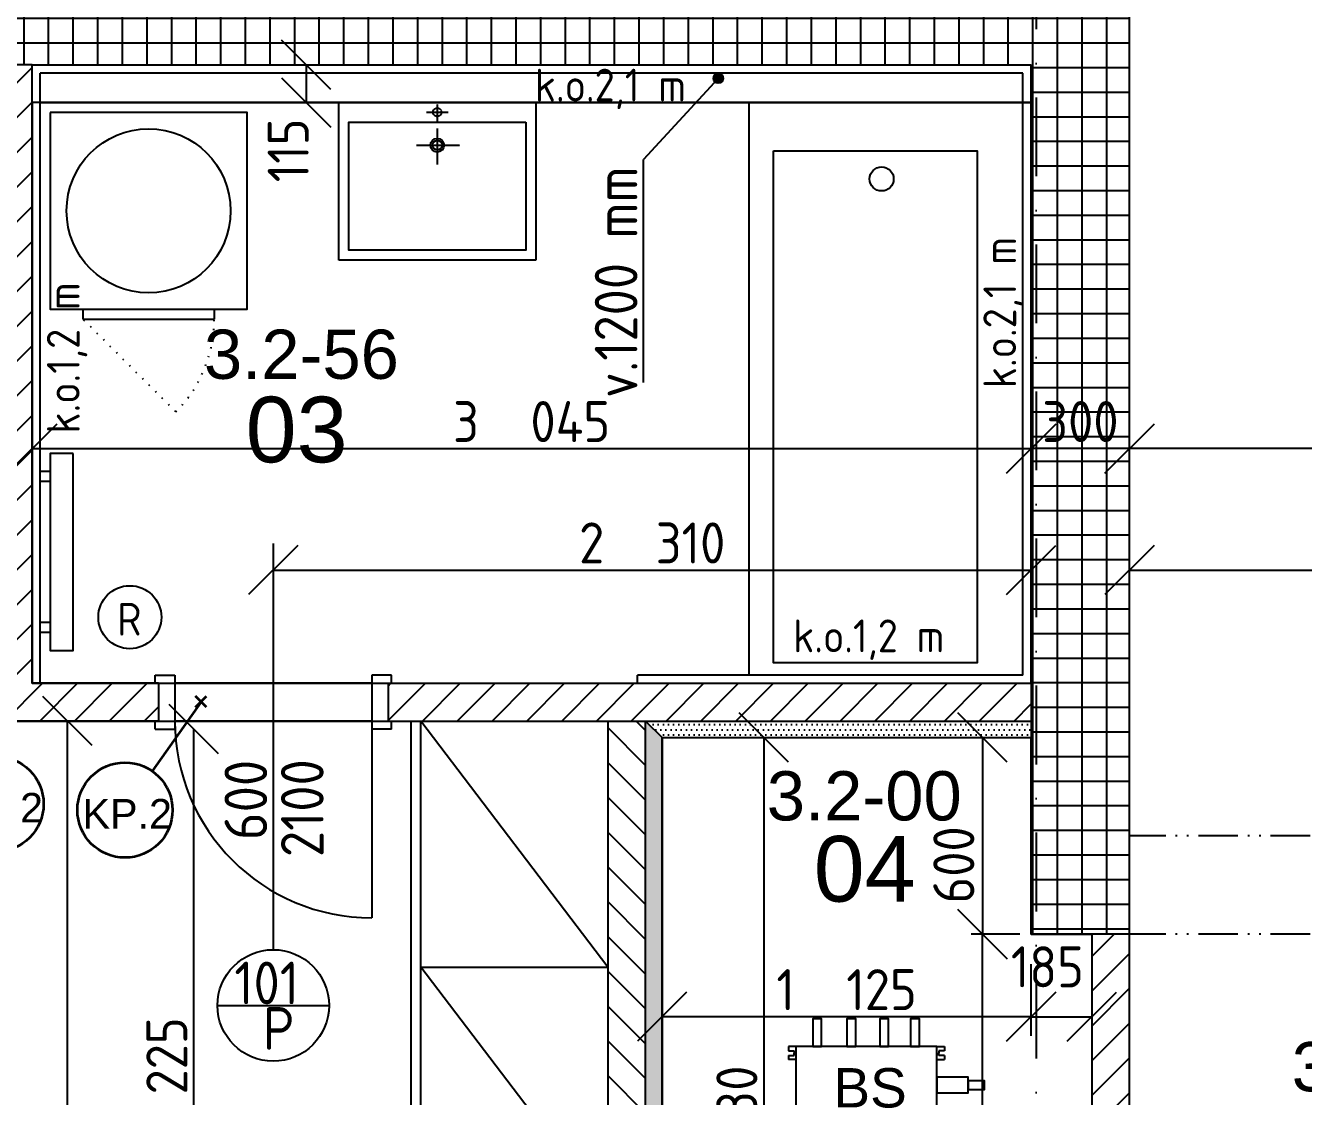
# Model space of a CAD drawing. Extents: x 4511820 to 5180432, y -1526536 to -944957.
# Drawn here: x 4986306 to 4990201, y -1159259 to -1155994 of the extents above; entities that cross this region are included whole.
import ezdxf

# ---------------------------------------------------------------- set-up
doc = ezdxf.new("R2010")
doc.units = 0
doc.header["$MEASUREMENT"] = 0
for name, pattern in [('ACAD_ISO07W100', [3.5, 0.5, -3]), ('ACAD_ISO12W100', [22, 12, -3, 0.5, -3, 0.5, -3]), ('BODKOCIARKOVANA_3', [5.6, 3, -1.3, 0, -1.3]), ('DASHED', [0.75, 0.5, -0.25])]:
    doc.linetypes.add(name, pattern=pattern)
doc.layers.get('0').update_dxf_attribs({"linetype": 'CONTINUOUS'})
doc.layers.get('Defpoints').update_dxf_attribs({"color": 61, "linetype": 'CONTINUOUS'})
for name, color, linetype in [('DVERE', 45, 'CONTINUOUS'), ('KÓTY', 4, 'CONTINUOUS'), ('MÚRY', 1, 'CONTINUOUS'), ('osi', 253, 'CONTINUOUS'), ('Plochy', 41, 'CONTINUOUS'), ('POPIS', 7, 'CONTINUOUS'), ('TENKÁ', 7, 'CONTINUOUS'), ('Z-Kúrenie', 101, 'CONTINUOUS'), ('ZARIADENIE', 47, 'CONTINUOUS'), ('ZARIADENIE1', 145, 'CONTINUOUS'), ('ZARIADOVACIE', 144, 'CONTINUOUS'), ('ZZ-chladenie', 133, 'CONTINUOUS'), ('ŠRAFY', 82, 'CONTINUOUS')]:
    doc.layers.add(name, color=color, linetype=linetype)
doc.layers.add('preklady', color=74, linetype='CONTINUOUS', lineweight=35)
doc.styles.add('ARIAL', font='arial.ttf')
doc.styles.add('STYLE1', font='isocp.shx')
doc.dimstyles.new('STANDARD-50', dxfattribs={"dimtxt": 125, "dimasz": 150, "dimexe": 10, "dimexo": 200, "dimgap": 20, "dimtad": 1, "dimdsep": 46, "dimlunit": 6, "dimtxsty": 'STYLE1', "dimblk1": 'OBLIQUE', "dimblk2": 'OBLIQUE', "dimsah": 1, "dimcen": 2.5, "dimse1": 1, "dimse2": 1, "dimadec": 0, "dimazin": 0, "dimtfac": 1, "dimtmove": 1, "dimatfit": 3, "dimldrblk": 'OBLIQUE', "dimfxl": 1, "dimtolj": 1, "dimtzin": 0, "dimarcsym": 0})
pattern_1 = [(45, (515270.5, 303822), (-53.0330086, 53.0330086), [])]

# ---------------------------------------------------------------- blocks, each defined once
blk = doc.blocks.new('pračka')
at = {"layer": 'ZARIADENIE1', "color": 8, "linetype": 'ACAD_ISO07W100', "ltscale": 8}
blk.add_line((4536136.9, -1117296.3), (4536419.7, -1117579.2), dxfattribs=at)
at = {"layer": 'ZARIADENIE1', "color": 8}
for p, q in [((4536419.7, -1117579.2), (4536019.7, -1117579.2)), ((4536019.7, -1117609.2), (4536019.7, -1117579.2)), ((4536419.7, -1117609.2), (4536419.7, -1117579.2))]:
    blk.add_line(p, q, dxfattribs=at)
blk.add_lwpolyline([(4536519.7, -1118209.2), (4536519.7, -1117609.2), (4535919.7, -1117609.2), (4535919.7, -1118209.2)], close=True, dxfattribs=at)
blk.add_circle((4536219.7, -1117909.2), 250, dxfattribs=at)
at = {"layer": 'ZARIADENIE1', "color": 8, "linetype": 'ACAD_ISO07W100', "ltscale": 8}
blk.add_arc((4536419.7, -1117579.2), 400, 135, 180, dxfattribs=at)
blk = doc.blocks.new('_OBLIQUE')
at = {"color": 0, "linetype": 'ByBlock'}
blk.add_line((-0.5, -0.5), (0.5, 0.5), dxfattribs=at)
blk = doc.blocks.new('*D18570')
at = {"layer": 'Defpoints', "color": 0}
for p in [(4988094, -1156114.2), (4987161.5, -1156229.2), (4988094, -1156229.2)]:
    blk.add_point(p, dxfattribs=at)
at = {"layer": 'KÓTY', "color": 0, "lineweight": -2}
blk.add_line((4987161.5, -1156114.2), (4987161.5, -1156229.2), dxfattribs=at)
at = {"layer": 'KÓTY', "color": 0, "linetype": 'ByBlock', "lineweight": -2, "xscale": 150, "yscale": 150, "zscale": 150}
for p, rotation in [((4987161.5, -1156114.2), 90), ((4987161.5, -1156229.2), 270)]:
    blk.add_blockref('_OBLIQUE', p, dxfattribs=dict(at, rotation=rotation))
at = {"layer": 'KÓTY', "color": 0, "insert": (4987106.5, -1156375), "char_height": 125, "attachment_point": 5, "rotation": 90, "style": 'STYLE1'}
blk.add_mtext('\\A1;115', dxfattribs=at)
blk = doc.blocks.new('*D18585')
at = {"layer": 'Defpoints', "color": 0}
for p in [(4989671, -1156914.2), (4991321, -1156914.2), (4989671, -1157284)]:
    blk.add_point(p, dxfattribs=at)
at = {"layer": 'KÓTY', "color": 0, "lineweight": -2}
blk.add_line((4991321, -1157284), (4989671, -1157284), dxfattribs=at)
at = {"layer": 'KÓTY', "color": 0, "linetype": 'ByBlock', "lineweight": -2, "xscale": 150, "yscale": 150, "zscale": 150, "rotation": 180}
blk.add_blockref('_OBLIQUE', (4989671, -1157284), dxfattribs=at)
at = {"layer": 'KÓTY', "color": 0, "linetype": 'ByBlock', "lineweight": -2, "xscale": 150, "yscale": 150, "zscale": 150}
blk.add_blockref('_OBLIQUE', (4991321, -1157284), dxfattribs=at)
at = {"layer": 'KÓTY', "color": 0, "insert": (4990496, -1157201.5), "char_height": 125, "attachment_point": 5, "style": 'STYLE1'}
blk.add_mtext('\\A1;1ﾠ650', dxfattribs=at)
blk = doc.blocks.new('*D18589')
at = {"layer": 'Defpoints', "color": 0}
for p in [(4989671, -1157284), (4993871, -1157284), (4993871, -1157654)]:
    blk.add_point(p, dxfattribs=at)
at = {"layer": 'KÓTY', "color": 0, "lineweight": -2}
blk.add_line((4989671, -1157654), (4993871, -1157654), dxfattribs=at)
at = {"layer": 'KÓTY', "color": 0, "linetype": 'ByBlock', "lineweight": -2, "xscale": 150, "yscale": 150, "zscale": 150, "rotation": 180}
blk.add_blockref('_OBLIQUE', (4989671, -1157654), dxfattribs=at)
at = {"layer": 'KÓTY', "color": 0, "linetype": 'ByBlock', "lineweight": -2, "xscale": 150, "yscale": 150, "zscale": 150}
blk.add_blockref('_OBLIQUE', (4993871, -1157654), dxfattribs=at)
at = {"layer": 'KÓTY', "color": 0, "insert": (4992021.5, -1157548.5), "char_height": 125, "attachment_point": 5, "style": 'STYLE1'}
blk.add_mtext('\\A1;4ﾠ200', dxfattribs=at)
blk = doc.blocks.new('*D18597')
at = {"layer": 'Defpoints', "color": 0}
for p in [(4986326, -1156114.2), (4989371, -1156114.2), (4989371, -1157284)]:
    blk.add_point(p, dxfattribs=at)
at = {"layer": 'KÓTY', "color": 0, "lineweight": -2}
blk.add_line((4986326, -1157284), (4989371, -1157284), dxfattribs=at)
at = {"layer": 'KÓTY', "color": 0, "linetype": 'ByBlock', "lineweight": -2, "xscale": 150, "yscale": 150, "zscale": 150, "rotation": 180}
blk.add_blockref('_OBLIQUE', (4986326, -1157284), dxfattribs=at)
at = {"layer": 'KÓTY', "color": 0, "linetype": 'ByBlock', "lineweight": -2, "xscale": 150, "yscale": 150, "zscale": 150}
blk.add_blockref('_OBLIQUE', (4989371, -1157284), dxfattribs=at)
at = {"layer": 'KÓTY', "color": 0, "insert": (4987848.5, -1157201.5), "char_height": 125, "attachment_point": 5, "style": 'STYLE1'}
blk.add_mtext('\\A1;3ﾠ045', dxfattribs=at)
blk = doc.blocks.new('*D18598')
at = {"layer": 'Defpoints', "color": 0}
for p in [(4989371, -1157284), (4989371, -1157284), (4989671, -1157284)]:
    blk.add_point(p, dxfattribs=at)
at = {"layer": 'KÓTY', "color": 0, "lineweight": -2}
blk.add_line((4989671, -1157284), (4989371, -1157284), dxfattribs=at)
at = {"layer": 'KÓTY', "color": 0, "linetype": 'ByBlock', "lineweight": -2, "xscale": 150, "yscale": 150, "zscale": 150, "rotation": 180}
blk.add_blockref('_OBLIQUE', (4989371, -1157284), dxfattribs=at)
at = {"layer": 'KÓTY', "color": 0, "linetype": 'ByBlock', "lineweight": -2, "xscale": 150, "yscale": 150, "zscale": 150}
blk.add_blockref('_OBLIQUE', (4989671, -1157284), dxfattribs=at)
at = {"layer": 'KÓTY', "color": 0, "insert": (4989521, -1157201.5), "char_height": 125, "attachment_point": 5, "style": 'STYLE1'}
blk.add_mtext('\\A1;300', dxfattribs=at)
blk = doc.blocks.new('*D18599')
at = {"layer": 'Defpoints', "color": 0}
for p in [(4987061, -1157573.5), (4989371, -1157654), (4989371, -1157706.5)]:
    blk.add_point(p, dxfattribs=at)
at = {"layer": 'KÓTY', "color": 0, "lineweight": -2}
blk.add_line((4987061, -1157654), (4989371, -1157654), dxfattribs=at)
at = {"layer": 'KÓTY', "color": 0, "linetype": 'ByBlock', "lineweight": -2, "xscale": 150, "yscale": 150, "zscale": 150, "rotation": 180}
blk.add_blockref('_OBLIQUE', (4987061, -1157654), dxfattribs=at)
at = {"layer": 'KÓTY', "color": 0, "linetype": 'ByBlock', "lineweight": -2, "xscale": 150, "yscale": 150, "zscale": 150}
blk.add_blockref('_OBLIQUE', (4989371, -1157654), dxfattribs=at)
at = {"layer": 'KÓTY', "color": 0, "insert": (4988216, -1157571.5), "char_height": 125, "attachment_point": 5, "style": 'STYLE1'}
blk.add_mtext('\\A1;2ﾠ310', dxfattribs=at)
blk = doc.blocks.new('*D18614')
at = {"layer": 'Defpoints', "color": 0}
for p in [(4986336, -1158114.2), (4986434, -1158114.2), (4986076, -1162424.2)]:
    blk.add_point(p, dxfattribs=at)
at = {"layer": 'KÓTY', "color": 0, "lineweight": -2}
blk.add_line((4986434, -1162424.2), (4986434, -1158114.2), dxfattribs=at)
at = {"layer": 'KÓTY', "color": 0, "linetype": 'ByBlock', "lineweight": -2, "xscale": 150, "yscale": 150, "zscale": 150}
for p, rotation in [((4986434, -1158114.2), 90), ((4986434, -1162424.2), 270)]:
    blk.add_blockref('_OBLIQUE', p, dxfattribs=dict(at, rotation=rotation))
at = {"layer": 'KÓTY', "color": 0, "insert": (4986351.5, -1160269.2), "char_height": 125, "attachment_point": 5, "rotation": 90, "style": 'STYLE1'}
blk.add_mtext('\\A1;4ﾠ310', dxfattribs=at)
blk = doc.blocks.new('*D18618')
at = {"layer": 'Defpoints', "color": 0}
for p in [(4986819, -1158139.2), (4987128.5, -1158139.2), (4987128.5, -1160364.2)]:
    blk.add_point(p, dxfattribs=at)
at = {"layer": 'KÓTY', "color": 0, "lineweight": -2}
blk.add_line((4986819, -1160364.2), (4986819, -1158139.2), dxfattribs=at)
at = {"layer": 'KÓTY', "color": 0, "linetype": 'ByBlock', "lineweight": -2, "xscale": 150, "yscale": 150, "zscale": 150}
for p, rotation in [((4986819, -1158139.2), 90), ((4986819, -1160364.2), 270)]:
    blk.add_blockref('_OBLIQUE', p, dxfattribs=dict(at, rotation=rotation))
at = {"layer": 'KÓTY', "color": 0, "insert": (4986736.5, -1159251.7), "char_height": 125, "attachment_point": 5, "rotation": 90, "style": 'STYLE1'}
blk.add_mtext('\\A1;2ﾠ225', dxfattribs=at)
blk = doc.blocks.new('*D18626')
at = {"layer": 'Defpoints', "color": 0}
for p in [(4989222.5, -1158764.2), (4989371, -1158764.2), (4989221.7, -1160644.2)]:
    blk.add_point(p, dxfattribs=at)
at = {"layer": 'KÓTY', "color": 0, "lineweight": -2}
blk.add_line((4989222.5, -1160644.2), (4989222.5, -1158764.2), dxfattribs=at)
at = {"layer": 'KÓTY', "color": 0, "linetype": 'ByBlock', "lineweight": -2, "xscale": 150, "yscale": 150, "zscale": 150}
for p, rotation in [((4989222.5, -1158764.2), 90), ((4989222.5, -1160644.2), 270)]:
    blk.add_blockref('_OBLIQUE', p, dxfattribs=dict(at, rotation=rotation))
at = {"layer": 'KÓTY', "color": 0, "insert": (4989140, -1159704.2), "char_height": 125, "attachment_point": 5, "rotation": 90, "style": 'STYLE1'}
blk.add_mtext('\\A1;1ﾠ880', dxfattribs=at)
blk = doc.blocks.new('*D18627')
at = {"layer": 'Defpoints', "color": 0}
for p in [(4988246, -1158164.2), (4988246, -1160644.2), (4988556.5, -1160644.2)]:
    blk.add_point(p, dxfattribs=at)
at = {"layer": 'KÓTY', "color": 0, "lineweight": -2}
blk.add_line((4988556.5, -1158164.2), (4988556.5, -1160644.2), dxfattribs=at)
at = {"layer": 'KÓTY', "color": 0, "linetype": 'ByBlock', "lineweight": -2, "xscale": 150, "yscale": 150, "zscale": 150}
for p, rotation in [((4988556.5, -1158164.2), 90), ((4988556.5, -1160644.2), 270)]:
    blk.add_blockref('_OBLIQUE', p, dxfattribs=dict(at, rotation=rotation))
at = {"layer": 'KÓTY', "color": 0, "insert": (4988474, -1159404.2), "char_height": 125, "attachment_point": 5, "rotation": 90, "style": 'STYLE1'}
blk.add_mtext('\\A1;2ﾠ480', dxfattribs=at)
blk = doc.blocks.new('*D18628')
at = {"layer": 'Defpoints', "color": 0}
for p in [(4989371, -1158164.2), (4989222.5, -1158764.2), (4989371, -1158764.2)]:
    blk.add_point(p, dxfattribs=at)
at = {"layer": 'KÓTY', "color": 0, "lineweight": -2}
blk.add_line((4989222.5, -1158164.2), (4989222.5, -1158764.2), dxfattribs=at)
at = {"layer": 'KÓTY', "color": 0, "linetype": 'ByBlock', "lineweight": -2, "xscale": 150, "yscale": 150, "zscale": 150}
for p, rotation in [((4989222.5, -1158164.2), 90), ((4989222.5, -1158764.2), 270)]:
    blk.add_blockref('_OBLIQUE', p, dxfattribs=dict(at, rotation=rotation))
at = {"layer": 'KÓTY', "color": 0, "insert": (4989135.3, -1158552.7), "char_height": 125, "attachment_point": 5, "rotation": 90, "style": 'STYLE1'}
blk.add_mtext('\\A1;600', dxfattribs=at)
blk = doc.blocks.new('*D18629')
at = {"layer": 'Defpoints', "color": 0}
for p in [(4988246, -1158764.2), (4989371, -1158764.2), (4988246, -1159015.5)]:
    blk.add_point(p, dxfattribs=at)
at = {"layer": 'KÓTY', "color": 0, "lineweight": -2}
blk.add_line((4989371, -1159015.5), (4988246, -1159015.5), dxfattribs=at)
at = {"layer": 'KÓTY', "color": 0, "linetype": 'ByBlock', "lineweight": -2, "xscale": 150, "yscale": 150, "zscale": 150, "rotation": 180}
blk.add_blockref('_OBLIQUE', (4988246, -1159015.5), dxfattribs=at)
at = {"layer": 'KÓTY', "color": 0, "linetype": 'ByBlock', "lineweight": -2, "xscale": 150, "yscale": 150, "zscale": 150}
blk.add_blockref('_OBLIQUE', (4989371, -1159015.5), dxfattribs=at)
at = {"layer": 'KÓTY', "color": 0, "insert": (4988808.5, -1158933), "char_height": 125, "attachment_point": 5, "style": 'STYLE1'}
blk.add_mtext('\\A1;1ﾠ125', dxfattribs=at)
blk = doc.blocks.new('*D18630')
at = {"layer": 'Defpoints', "color": 0}
for p in [(4989371, -1158764.2), (4989556, -1158764.2), (4989556, -1159015.5)]:
    blk.add_point(p, dxfattribs=at)
at = {"layer": 'KÓTY', "color": 0, "lineweight": -2}
blk.add_line((4989371, -1159015.5), (4989556, -1159015.5), dxfattribs=at)
at = {"layer": 'KÓTY', "color": 0, "linetype": 'ByBlock', "lineweight": -2, "xscale": 150, "yscale": 150, "zscale": 150, "rotation": 180}
blk.add_blockref('_OBLIQUE', (4989371, -1159015.5), dxfattribs=at)
at = {"layer": 'KÓTY', "color": 0, "linetype": 'ByBlock', "lineweight": -2, "xscale": 150, "yscale": 150, "zscale": 150}
blk.add_blockref('_OBLIQUE', (4989556, -1159015.5), dxfattribs=at)
at = {"layer": 'KÓTY', "color": 0, "insert": (4989420.5, -1158863.5), "char_height": 125, "attachment_point": 5, "style": 'STYLE1'}
blk.add_mtext('\\A1;185', dxfattribs=at)

msp = doc.modelspace()

# ---------------------------------------------------------------- hatches: boundary and pattern name
at = {"layer": 'KÓTY'}
h = msp.add_hatch(color=256, dxfattribs=at)
h.dxf.hatch_style = 1
h.paths.add_polyline_path([(4988432.5, -1156155.5, 0.65381715), (4988407.326, -1156144.478, 1.52947961)])
at = {"layer": 'ŠRAFY', "ltscale": 0.25}
h = msp.add_hatch(dxfattribs=at)
h.set_pattern_fill('ANSI37', color=256, scale=600, angle=45)
h.set_pattern_definition([(90, (-3307273.674, 668852.734), (-75, 1e-14), []), (180, (-3307273.674, 668852.734), (-1e-14, -75), [])])
h.paths.add_polyline_path([(4989371, -1154099.191), (4989371, -1155674.191), (4989371, -1155699.191), (4989371, -1155814.191), (4986351, -1155814.191), (4986211, -1155814.191), (4985211, -1155814.191), (4985096, -1155814.191), (4984496, -1155814.191), (4983896, -1155814.191), (4982496, -1155814.191), (4980951, -1155814.191), (4980951, -1156114.191), (4985096, -1156114.191), (4985211, -1156114.191), (4986211, -1156114.191), (4986326, -1156114.191), (4986351, -1156114.191), (4986456, -1156114.191), (4989346, -1156114.191), (4989371, -1156114.191), (4989371, -1156229.191), (4989371, -1157974.191), (4989371, -1157999.191), (4989371, -1158114.191), (4989371, -1158164.191), (4989371, -1158764.191), (4989556, -1158764.191), (4989671, -1158764.191), (4989671, -1158464.191), (4989671, -1153464.191), (4989671, -1153164.191), (4989536, -1153164.191), (4989371, -1153164.191), (4989371, -1153984.191)])
h = msp.add_hatch(dxfattribs=at)
h.set_pattern_fill('ANSI31', color=256, scale=600, style=0)
h.set_pattern_definition(pattern_1)
h.paths.add_polyline_path([(4986211, -1156114.191), (4986211, -1156514.191), (4985211, -1156514.191), (4985211, -1156114.191), (4985096, -1156114.191), (4985096, -1158204.191), (4985211, -1158204.191), (4985211, -1158114.191), (4985261, -1158114.191), (4985261, -1157999.191), (4985211, -1157999.191), (4985211, -1156629.191), (4986211, -1156629.191), (4986211, -1157999.191), (4985961, -1157999.191), (4985961, -1158114.191), (4986711, -1158114.191), (4986711, -1157999.191), (4986326, -1157999.191), (4986326, -1156114.191)])
h = msp.add_hatch(dxfattribs=at)
h.set_pattern_fill('ANSI31', color=256, scale=600, style=0)
h.set_pattern_definition(pattern_1)
h.paths.add_polyline_path([(4989371, -1158114.191), (4989371, -1157999.191), (4987411, -1157999.191), (4987411, -1158114.191), (4988081, -1158114.191), (4988246, -1158114.191)])
h = msp.add_hatch(dxfattribs=at)
h.set_pattern_fill('ANSI31', color=256, scale=600, angle=90, style=0)
h.set_pattern_definition([(135, (-2976355.03, 198812.926), (-53.0330086, -53.0330086), [])])
h.paths.add_polyline_path([(4988081, -1158114.191), (4988081, -1160364.191), (4988081, -1160489.191), (4988081, -1160864.191), (4988196, -1160864.191), (4988196, -1160759.191), (4988196, -1160634.191), (4988196, -1158114.191)])
at = {"layer": 'ŠRAFY'}
h = msp.add_hatch(dxfattribs=at)
h.set_pattern_fill('DOTS', color=256, scale=250)
h.paths.add_polyline_path([(4988196, -1158114.191), (4988246, -1158164.191), (4989371, -1158164.191), (4989371, -1158114.191), (4988246, -1158114.191)])
h = msp.add_hatch(dxfattribs=at)
h.set_pattern_fill('DOTS', color=256, scale=250, angle=90)
h.set_pattern_definition([(90, (-71441.844, -23850), (-15.625, 7.8125), [0, -15.625])])
h.paths.add_polyline_path([(4988196, -1158114.191), (4988196, -1160634.191), (4988246, -1160634.191), (4988246, -1158164.191)])
at = {"layer": 'ŠRAFY', "ltscale": 0.25}
h = msp.add_hatch(dxfattribs=at)
h.set_pattern_fill('ANSI31', color=256, scale=600, style=0)
h.set_pattern_definition(pattern_1)
h.paths.add_polyline_path([(4989671, -1160759.191), (4989671, -1158764.191), (4989556, -1158764.191), (4989556, -1160634.191), (4989556, -1160644.191), (4989378.5, -1160644.191), (4989378.5, -1160759.191)])

# ---------------------------------------------------------------- linework, layer by layer
at = {"layer": 'DVERE', "ltscale": 0.25}
for p, q in [((4987061, -1157573.535), (4987061, -1158811.191)), ((4986701, -1157999.191), (4986701, -1157974.191)), ((4986701, -1157974.191), (4986761, -1157974.191)), ((4986761, -1157974.191), (4986761, -1158139.191)), ((4987361, -1157974.191), (4987361, -1158139.191)), ((4987421, -1157974.191), (4987361, -1157974.191)), ((4987421, -1157999.191), (4987421, -1157974.191)), ((4987361, -1157999.191), (4986761, -1157999.191)), ((4987361, -1157999.191), (4987361, -1158144.191)), ((4986701, -1158139.191), (4986701, -1158114.191)), ((4987361, -1158114.191), (4986761, -1158114.191)), ((4987361, -1158114.191), (4987361, -1158714.191)), ((4987421, -1158139.191), (4987421, -1158114.191)), ((4986701, -1158139.191), (4986761, -1158139.191)), ((4987421, -1158139.191), (4987361, -1158139.191)), ((4986891, -1158981.191), (4987231, -1158981.191))]:
    msp.add_line(p, q, dxfattribs=at)
msp.add_circle((4987061, -1158981.191), 170, dxfattribs=at)
msp.add_arc((4987361, -1158114.191), 600, 180, 270, dxfattribs=at)
at = {"layer": 'KÓTY'}
for p, q in [((4988417.5, -1156155.5), (4988189.5, -1156402.5)), ((4988189.5, -1157082), (4988189.5, -1156402.5)), ((4988196, -1158114.191), (4988246, -1158164.191)), ((4989336.5, -1158764.191), (4989188, -1158764.191)), ((4989371, -1159074), (4989371, -1158855.5))]:
    msp.add_line(p, q, dxfattribs=at)
msp.add_circle((4988417.5, -1156155.5), 15, dxfattribs=at)
at = {"layer": 'MÚRY'}
for p, q in [((4989671, -1158764.191), (4989671, -1153164.191)), ((4986326, -1156114.191), (4989371, -1156114.191)), ((4989371, -1157999.191), (4989371, -1156114.191)), ((4989371, -1158764.191), (4989371, -1158164.191)), ((4989556, -1158764.191), (4989371, -1158764.191)), ((4989556, -1158764.191), (4989556, -1160644.191)), ((4989671, -1160759.191), (4989671, -1158764.191))]:
    msp.add_line(p, q, dxfattribs=at)
at = {"layer": 'MÚRY', "ltscale": 0.25}
for p, q in [((4986326, -1157999.191), (4986326, -1156114.191)), ((4986456, -1156114.191), (4989346, -1156114.191)), ((4986711, -1157999.191), (4986326, -1157999.191)), ((4986711, -1157999.191), (4986711, -1158114.191)), ((4987411, -1157999.191), (4987411, -1158114.191)), ((4987411, -1157999.191), (4989371, -1157999.191)), ((4986711, -1158114.191), (4985961, -1158114.191)), ((4987411, -1158114.191), (4988081, -1158114.191)), ((4988081, -1158114.191), (4988081, -1160364.191)), ((4988246, -1158164.191), (4988246, -1160644.191)), ((4988246, -1158164.191), (4989371, -1158164.191))]:
    msp.add_line(p, q, dxfattribs=at)
at = {"layer": 'osi', "linetype": 'BODKOCIARKOVANA_3', "ltscale": 80}
msp.add_line((4989386, -1134257), (4989386, -1171774.191), dxfattribs=at)
at = {"layer": 'Plochy'}
for points in [[(4989671, -1160759.191), (4989671, -1153164.191), (4989536, -1153164.191), (4989536, -1151464.191), (4993871, -1151464.191), (4993871, -1153164.191), (4991321, -1153164.191), (4991321, -1156914.191), (4991571, -1156914.191), (4991571, -1156524.191), (4992771, -1156524.191), (4992771, -1156804.191), (4993871, -1156804.191), (4993871, -1158464.191), (4991321, -1158464.191), (4991321, -1161044.191), (4993871, -1161044.191), (4993871, -1162424.191), (4990196, -1162424.191), (4990196, -1161959.191), (4988246, -1161959.191), (4988246, -1160759.191), (4989671, -1160759.191)], [(4989371, -1156229.191), (4986326, -1156229.191), (4986326, -1157999.191), (4989371, -1157999.191)], [(4988081, -1162424.191), (4987326, -1162424.191), (4987326, -1162724.191), (4986076, -1162724.191), (4986076, -1159154.191), (4985211, -1159154.191), (4985211, -1158114.191), (4988081, -1158114.191), (4988081, -1160364.191), (4987446, -1160364.191), (4987446, -1160489.191), (4988081, -1160489.191)], [(4988246, -1160644.191), (4988246, -1158164.191), (4989371, -1158164.191), (4989371, -1158764.191), (4989556, -1158764.191), (4989556, -1160644.191)]]:
    msp.add_lwpolyline(points, close=True, dxfattribs=at)
at = {"layer": 'preklady'}
for p, q in [((4986841, -1158055.5), (4986692.361, -1158267.049)), ((4986824.382, -1158072.116), (4986857.616, -1158038.882)), ((4986857.617, -1158072.117), (4986824.383, -1158038.883))]:
    msp.add_line(p, q, dxfattribs=at)
at = {"layer": 'preklady', "ltscale": 0.25}
for centre in [(4986216, -1158367.191), (4986609, -1158385.691)]:
    msp.add_circle(centre, 145, dxfattribs=at)
at = {"layer": 'TENKÁ'}
for p, q in [((4986326, -1156114.191), (4986211, -1156114.191)), ((4988171, -1157999.191), (4988171, -1157974.191)), ((4989371, -1157999.191), (4989371, -1158114.191)), ((4988081, -1158114.191), (4988246, -1158114.191)), ((4988196, -1160864.191), (4988196, -1158114.191)), ((4988246, -1158114.191), (4989371, -1158114.191)), ((4989371, -1158114.191), (4989371, -1158164.191)), ((4989671, -1158764.191), (4989556, -1158764.191))]:
    msp.add_line(p, q, dxfattribs=at)
at = {"layer": 'TENKÁ', "ltscale": 0.25}
for p, q in [((4986351, -1157999.191), (4986351, -1156139.191)), ((4989346, -1156139.191), (4986351, -1156139.191)), ((4989346, -1157974.191), (4989346, -1156139.191)), ((4986351, -1156229.191), (4989371, -1156229.191)), ((4989346, -1157974.191), (4988171, -1157974.191))]:
    msp.add_line(p, q, dxfattribs=at)
at = {"layer": 'TENKÁ', "linetype": 'ACAD_ISO12W100', "ltscale": 10}
for p, q in [((4991321, -1158464.191), (4989671, -1158464.191)), ((4991321, -1158764.191), (4989671, -1158764.191))]:
    msp.add_line(p, q, dxfattribs=at)
at = {"layer": 'Z-Kúrenie', "linetype": 'Continuous'}
for p, q in [((4986381, -1157354.191), (4986351, -1157354.191)), ((4986381, -1157384.191), (4986351, -1157384.191)), ((4986381, -1157814.191), (4986351, -1157814.191)), ((4986381, -1157844.191), (4986351, -1157844.191))]:
    msp.add_line(p, q, dxfattribs=at)
msp.add_lwpolyline([(4986451, -1157299.191), (4986381, -1157299.191), (4986381, -1157899.191), (4986451, -1157899.191)], close=True, dxfattribs=at)
msp.add_circle((4986623.842, -1157797.743), 96, dxfattribs=at)
at = {"layer": 'ZARIADENIE'}
for p, q in [((4987481, -1160364.191), (4987481, -1158114.191)), ((4987511, -1160364.191), (4987511, -1158114.191)), ((4988081, -1158864.191), (4987511, -1158114.191)), ((4987511, -1158864.191), (4988081, -1158864.191)), ((4988081, -1159614.191), (4987511, -1158864.191))]:
    msp.add_line(p, q, dxfattribs=at)
at = {"layer": 'ZARIADOVACIE', "ltscale": 0.25}
for p, q in [((4987261, -1156709.191), (4987261, -1156229.191)), ((4987861, -1156229.191), (4987861, -1156709.191)), ((4988511, -1156229.191), (4988511, -1157974.191)), ((4987861, -1156709.191), (4987261, -1156709.191))]:
    msp.add_line(p, q, dxfattribs=at)
at = {"layer": 'ZARIADOVACIE', "linetype": 'DASHED'}
for p, q in [((4987561, -1156233.892), (4987561, -1156285.926)), ((4987528.137, -1156258.54), (4987593.863, -1156258.54)), ((4987561, -1156308.298), (4987561, -1156417.843)), ((4987498.012, -1156358.962), (4987629.465, -1156358.962))]:
    msp.add_line(p, q, dxfattribs=at)
at = {"layer": 'ZARIADOVACIE', "ltscale": 0.25}
for points in [[(4987831, -1156289.191), (4987831, -1156679.191), (4987291, -1156679.191), (4987291, -1156289.191)], [(4987831, -1156289.191), (4987831, -1156679.191), (4987291, -1156679.191), (4987291, -1156289.191)], [(4988586, -1156376.664), (4989206, -1156376.664), (4989206, -1157936.664), (4988586, -1157936.664)]]:
    msp.add_lwpolyline(points, close=True, dxfattribs=at)
at = {"layer": 'ZARIADOVACIE', "linetype": 'DASHED'}
msp.add_circle((4987560.686, -1156258.539), 12.931, dxfattribs=at)
at = {"layer": 'ZARIADOVACIE', "linetype": 'Continuous'}
for centre, radius in [((4987560.727, -1156359.23), 20.877), ((4987561, -1156358.962), 14.781)]:
    msp.add_circle(centre, radius, dxfattribs=at)
at = {"layer": 'ZARIADOVACIE', "ltscale": 0.25}
msp.add_circle((4988915.298, -1156462.078), 36.624, dxfattribs=at)
at = {"layer": 'ZZ-chladenie'}
for p, q in [((4988654, -1159106.749), (4988631.096, -1159106.749)), ((4988631.096, -1159106.749), (4988631.096, -1159119.131)), ((4988631.096, -1159119.131), (4988648.47, -1159119.131)), ((4988648.47, -1159119.131), (4988648.47, -1159126.309)), ((4988648.47, -1159132.488), (4988648.47, -1159125.309)), ((4988648.47, -1159133.488), (4988648.47, -1159126.309)), ((4989084, -1159106.749), (4988654, -1159106.749)), ((4988654, -1159106.749), (4988654, -1159476.749)), ((4989084, -1159476.749), (4989084, -1159106.749)), ((4989084, -1159106.749), (4989106.904, -1159106.749)), ((4989106.904, -1159119.131), (4989089.53, -1159119.131)), ((4989089.53, -1159119.131), (4989089.53, -1159126.309)), ((4989089.53, -1159132.488), (4989089.53, -1159125.309)), ((4989089.53, -1159133.488), (4989089.53, -1159126.309)), ((4989106.904, -1159106.749), (4989106.904, -1159119.131)), ((4988631.096, -1159133.488), (4988648.47, -1159133.488)), ((4988631.096, -1159133.488), (4988631.096, -1159145.87)), ((4988654, -1159145.87), (4988631.096, -1159145.87)), ((4989084, -1159145.87), (4989106.904, -1159145.87)), ((4989106.904, -1159133.488), (4989089.53, -1159133.488)), ((4989106.904, -1159133.488), (4989106.904, -1159145.87))]:
    msp.add_line(p, q, dxfattribs=at)
for points in [[(4988705.461, -1159106.749), (4988732.484, -1159106.749), (4988732.484, -1159021.732), (4988705.461, -1159021.732)], [(4988809.239, -1159106.749), (4988836.262, -1159106.749), (4988836.262, -1159021.732), (4988809.239, -1159021.732)], [(4988909.277, -1159106.749), (4988936.3, -1159106.749), (4988936.3, -1159021.732), (4988909.277, -1159021.732)], [(4989003.706, -1159106.749), (4989030.728, -1159106.749), (4989030.728, -1159021.732), (4989003.706, -1159021.732)], [(4989084, -1159247.899), (4989178.846, -1159247.899), (4989178.846, -1159200.265), (4989084, -1159200.265)], [(4989178.846, -1159236.895), (4989228.704, -1159236.895), (4989228.704, -1159211.269), (4989178.846, -1159211.269)]]:
    msp.add_lwpolyline(points, close=True, dxfattribs=at)

# ---------------------------------------------------------------- block references
at = {"layer": 'TENKÁ', "rotation": 180}
msp.add_blockref('pračka', (9522900.747, -2274468.383), dxfattribs=at)

# ---------------------------------------------------------------- texts
at = {"layer": 'DVERE', "style": 'STYLE1'}
for s, p in [('101', (4986942.47, -1158977.691)), ('P', (4987029.47, -1159116.328))]:
    msp.add_text(s, height=130, dxfattribs=at).set_placement(p)
at = {"layer": 'POPIS', "lineweight": 40, "ltscale": 0.25, "style": 'ARIAL'}
for s, height, p in [('3.2-56', 150, (4986849.769, -1157071.27)), ('03', 200, (4986976.811, -1157325.77)), ('3.2-00', 150, (4988565.303, -1158417.236)), ('04', 200, (4988708.303, -1158664.736)), ('3.2-00', 150, (4990165.269, -1159242.77))]:
    msp.add_text(s, height=height, dxfattribs=at).set_placement(p)
at = {"layer": 'preklady', "linetype": 'Continuous', "lineweight": 20, "style": 'ARIAL'}
for p in [(4986086.736, -1158423.448), (4986479.736, -1158441.948)]:
    msp.add_text('KP.2', height=90, dxfattribs=at).set_placement(p)
at = {"layer": 'TENKÁ', "linetype": 'Continuous', "style": 'STYLE1'}
for s, p in [('k.o.2,1 m', (4987858.026, -1156225.92)), ('k.o.1,2 m', (4988645.4, -1157904.701))]:
    msp.add_text(s, height=100, dxfattribs=at).set_placement(p)
for s, height, p in [('v.1200 mm', 130, (4988170.917, -1157130.128)), ('k.o.2,1 m', 100, (4989325.367, -1157099.956)), ('k.o.1,2 m', 100, (4986471.041, -1157238.267)), ('600', 130, (4987042.417, -1158477.106)), ('2100', 130, (4987214.524, -1158528.88))]:
    msp.add_text(s, height=height, rotation=90, dxfattribs=at).set_placement(p)
at = {"layer": 'Z-Kúrenie', "linetype": 'Continuous', "style": 'STYLE1'}
msp.add_text('R', height=100, dxfattribs=at).set_placement((4986585.214, -1157853.942))
at = {"layer": 'ZZ-chladenie', "style": 'ARIAL'}
msp.add_text('BS', height=120, dxfattribs=at).set_placement((4988768.339, -1159292.191))

# ---------------------------------------------------------------- dimensions: what is measured, and where the dimension line sits
at = {"layer": 'KÓTY'}
for base, p1, p2, picture, middle in [((4987161.5, -1156229.191), (4988094, -1156114.191), (4988094, -1156229.191), '*D18570', (4987189, -1156375)), ((4989222.5, -1158764.191), (4989371, -1158164.191), (4989371, -1158764.191), '*D18628', (4989217.781, -1158552.656))]:
    dim = msp.add_linear_dim(base=base, p1=p1, p2=p2, angle=90, dimstyle='STANDARD-50', dxfattribs=at)
    dim.commit()
    dim.dimension.update_dxf_attribs({"geometry": picture, "text_midpoint": middle, "dimtype": 160})
for base, p1, p2, picture, middle in [((4989371, -1157284), (4986326, -1156114.191), (4989371, -1156114.191), '*D18597', (4987848.5, -1157201.457)), ((4989671, -1157284), (4991321, -1156914.191), (4989671, -1156914.191), '*D18585', (4990496, -1157201.457)), ((4989371, -1157284), (4989671, -1157284), (4989371, -1157284), '*D18598', (4989521, -1157201.5)), ((4989371, -1157654), (4987061, -1157573.535), (4989371, -1157706.535), '*D18599', (4988216, -1157571.457)), ((4988246, -1159015.5), (4989371, -1158764.191), (4988246, -1158764.191), '*D18629', (4988808.5, -1158932.957))]:
    dim = msp.add_linear_dim(base=base, p1=p1, p2=p2, dimstyle='STANDARD-50', dxfattribs=at)
    dim.commit()
    dim.dimension.update_dxf_attribs({"geometry": picture, "text_midpoint": middle})
for base, p1, p2, picture, middle in [((4993871, -1157654), (4989671, -1157284), (4993871, -1157284), '*D18589', (4992021.5, -1157631)), ((4989556, -1159015.5), (4989371, -1158764.191), (4989556, -1158764.191), '*D18630', (4989420.5, -1158946))]:
    dim = msp.add_linear_dim(base=base, p1=p1, p2=p2, dimstyle='STANDARD-50', dxfattribs=at)
    dim.commit()
    dim.dimension.update_dxf_attribs({"geometry": picture, "text_midpoint": middle, "dimtype": 160})
for base, p1, p2, picture, middle in [((4986434, -1158114.191), (4986076, -1162424.191), (4986336, -1158114.191), '*D18614', (4986351.457, -1160269.191)), ((4986819, -1158139.191), (4987128.5, -1160364.191), (4987128.5, -1158139.191), '*D18618', (4986736.457, -1159251.691)), ((4988556.5, -1160644.191), (4988246, -1158164.191), (4988246, -1160644.191), '*D18627', (4988473.957, -1159404.191)), ((4989222.5, -1158764.191), (4989221.706, -1160644.191), (4989371, -1158764.191), '*D18626', (4989139.957, -1159704.191))]:
    dim = msp.add_linear_dim(base=base, p1=p1, p2=p2, angle=90, dimstyle='STANDARD-50', dxfattribs=at)
    dim.commit()
    dim.dimension.update_dxf_attribs({"geometry": picture, "text_midpoint": middle})

doc.saveas('drawing.dxf')
